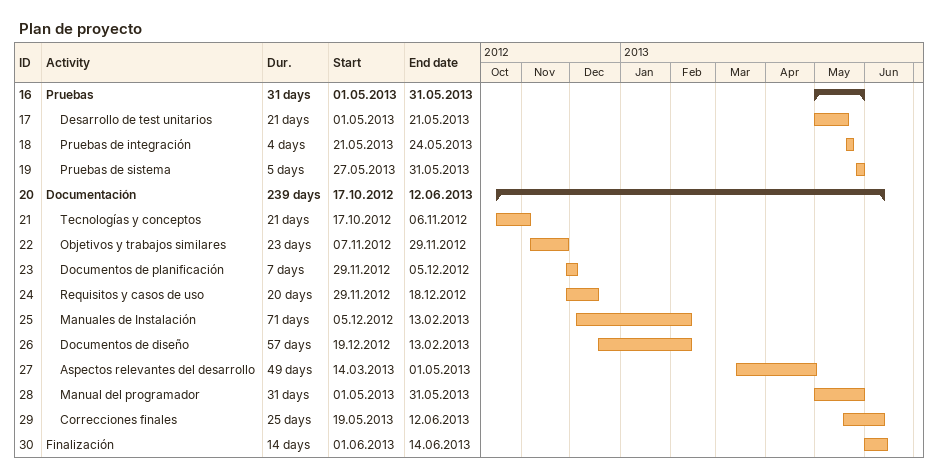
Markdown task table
Plan de proyecto

| ID | Level | Task | Duration | Start | Finish |
|---|---|---|---|---|---|
| 16 | 1 | **Pruebas** | 31d | 2013-05-01 | 2013-05-31 |
| 17 | 2 | Desarrollo de test unitarios | 21d | 2013-05-01 | 2013-05-21 |
| 18 | 2 | Pruebas de integración | 4d | 2013-05-21 | 2013-05-24 |
| 19 | 2 | Pruebas de sistema | 5d | 2013-05-27 | 2013-05-31 |
| 20 | 1 | **Documentación** | 239d | 2012-10-17 | 2013-06-12 |
| 21 | 2 | Tecnologías y conceptos | 21d | 2012-10-17 | 2012-11-06 |
| 22 | 2 | Objetivos y trabajos similares | 23d | 2012-11-07 | 2012-11-29 |
| 23 | 2 | Documentos de planificación | 7d | 2012-11-29 | 2012-12-05 |
| 24 | 2 | Requisitos y casos de uso | 20d | 2012-11-29 | 2012-12-18 |
| 25 | 2 | Manuales de Instalación | 71d | 2012-12-05 | 2013-02-13 |
| 26 | 2 | Documentos de diseño | 57d | 2012-12-19 | 2013-02-13 |
| 27 | 2 | Aspectos relevantes del desarrollo | 49d | 2013-03-14 | 2013-05-01 |
| 28 | 2 | Manual del programador | 31d | 2013-05-01 | 2013-05-31 |
| 29 | 2 | Correcciones finales | 25d | 2013-05-19 | 2013-06-12 |
| 30 | 1 | Finalización | 14d | 2013-06-01 | 2013-06-14 |
